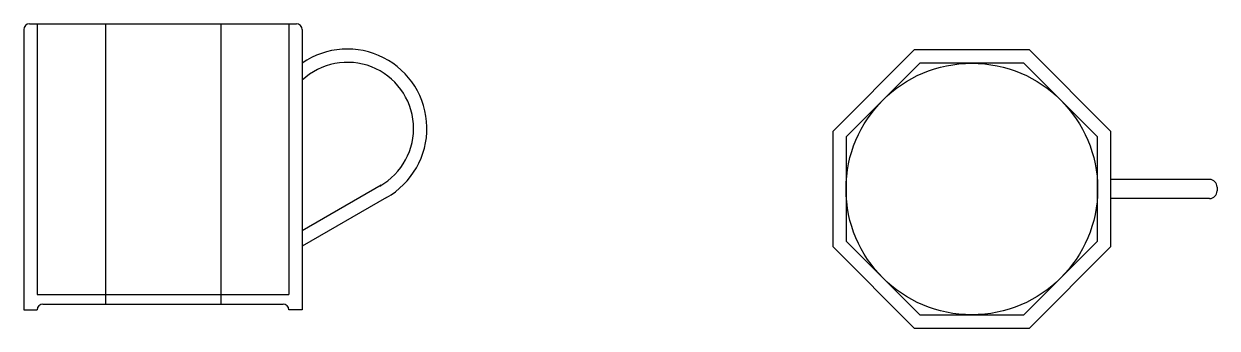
# Model space of a CAD drawing. Header units: millimetres. Extents: x 9.2 to 28, y 5.1 to 9.9.
import ezdxf

# ---------------------------------------------------------------- set-up
doc = ezdxf.new("R2010")
doc.units = ezdxf.units.MM
doc.layers.add('Corp', color=4, linetype='Continuous')

msp = doc.modelspace()

# ---------------------------------------------------------------- linework, layer by layer
at = {"layer": 'Corp'}
for p, q in [((9.194, 9.767), (9.194, 5.357)), ((9.284, 9.857), (13.484, 9.857)), ((9.404, 9.857), (9.404, 5.597)), ((10.477, 9.857), (10.477, 5.447)), ((12.292, 9.857), (12.292, 5.447)), ((13.364, 9.857), (13.364, 5.597)), ((13.574, 9.767), (13.574, 5.357)), ((27.853, 7.407), (26.303, 7.407)), ((14.818, 7.317), (13.574, 6.599)), ((27.973, 7.287), (27.973, 7.227)), ((14.899, 7.122), (13.574, 6.357)), ((27.853, 7.107), (26.303, 7.107)), ((9.404, 5.597), (13.364, 5.597)), ((9.494, 5.447), (13.274, 5.447)), ((9.194, 5.357), (9.404, 5.357)), ((13.574, 5.357), (13.364, 5.357))]:
    msp.add_line(p, q, dxfattribs=at)
for points in [[(26.303, 8.164), (25.02, 9.447), (23.206, 9.447), (21.923, 8.164), (21.923, 6.35), (23.206, 5.067), (25.02, 5.067), (26.303, 6.35)], [(26.093, 8.077), (24.933, 9.237), (23.293, 9.237), (22.133, 8.077), (22.133, 6.437), (23.293, 5.277), (24.933, 5.277), (26.093, 6.437)]]:
    msp.add_lwpolyline(points, close=True, dxfattribs=at)
msp.add_circle((24.113, 7.257), 1.98, dxfattribs=at)
for centre, radius, start, end in [((9.284, 9.767), 0.09, 90, 180), ((13.484, 9.767), 0.09, 0, 90), ((14.287, 8.211), 1.25, 299.3484, 124.7429), ((14.287, 8.211), 1.04, 299.2857, 133.2333), ((27.853, 7.287), 0.12, 0, 90), ((27.853, 7.227), 0.12, 270, 0), ((9.494, 5.357), 0.09, 90, 180), ((13.274, 5.357), 0.09, 0, 90)]:
    msp.add_arc(centre, radius, start, end, dxfattribs=at)

doc.saveas('drawing.dxf')
